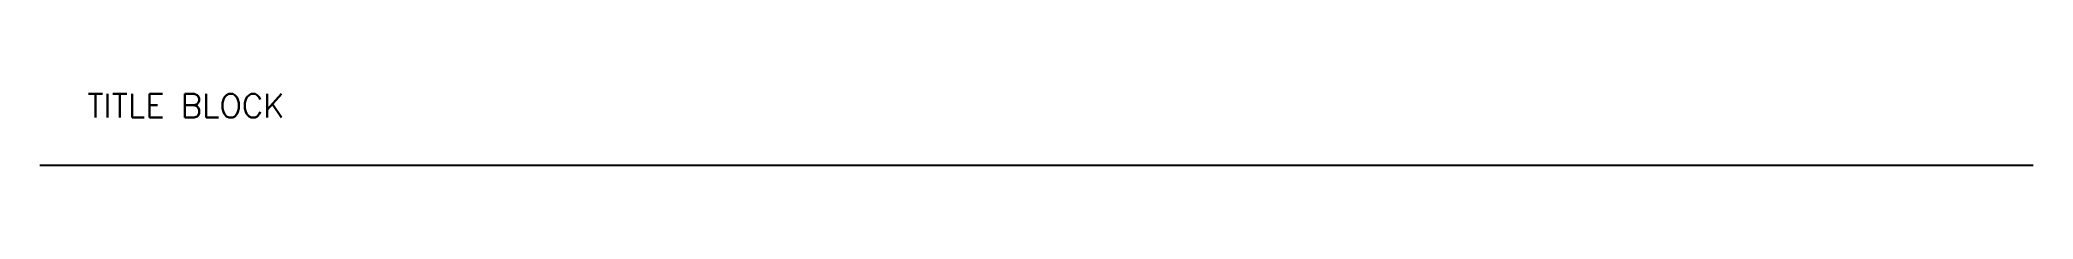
# Paper-space layout 'Layout1' of a CAD drawing. Extents: x 0 to 420, y 0 to 15.
import ezdxf

# ---------------------------------------------------------------- set-up
doc = ezdxf.new("R2010")
doc.units = 0
doc.layers.get('0').update_dxf_attribs({"linetype": 'CONTINUOUS'})
doc.styles.get("Standard").update_dxf_attribs({"font": 'romans.shx'})

psp = doc.layouts.get("Layout1")

# ---------------------------------------------------------------- linework, layer by layer
psp.add_line((0, 0), (420, 0))

# ---------------------------------------------------------------- texts
psp.add_text('TITLE BLOCK', height=5).set_placement((10, 10))

doc.saveas('drawing.dxf')
